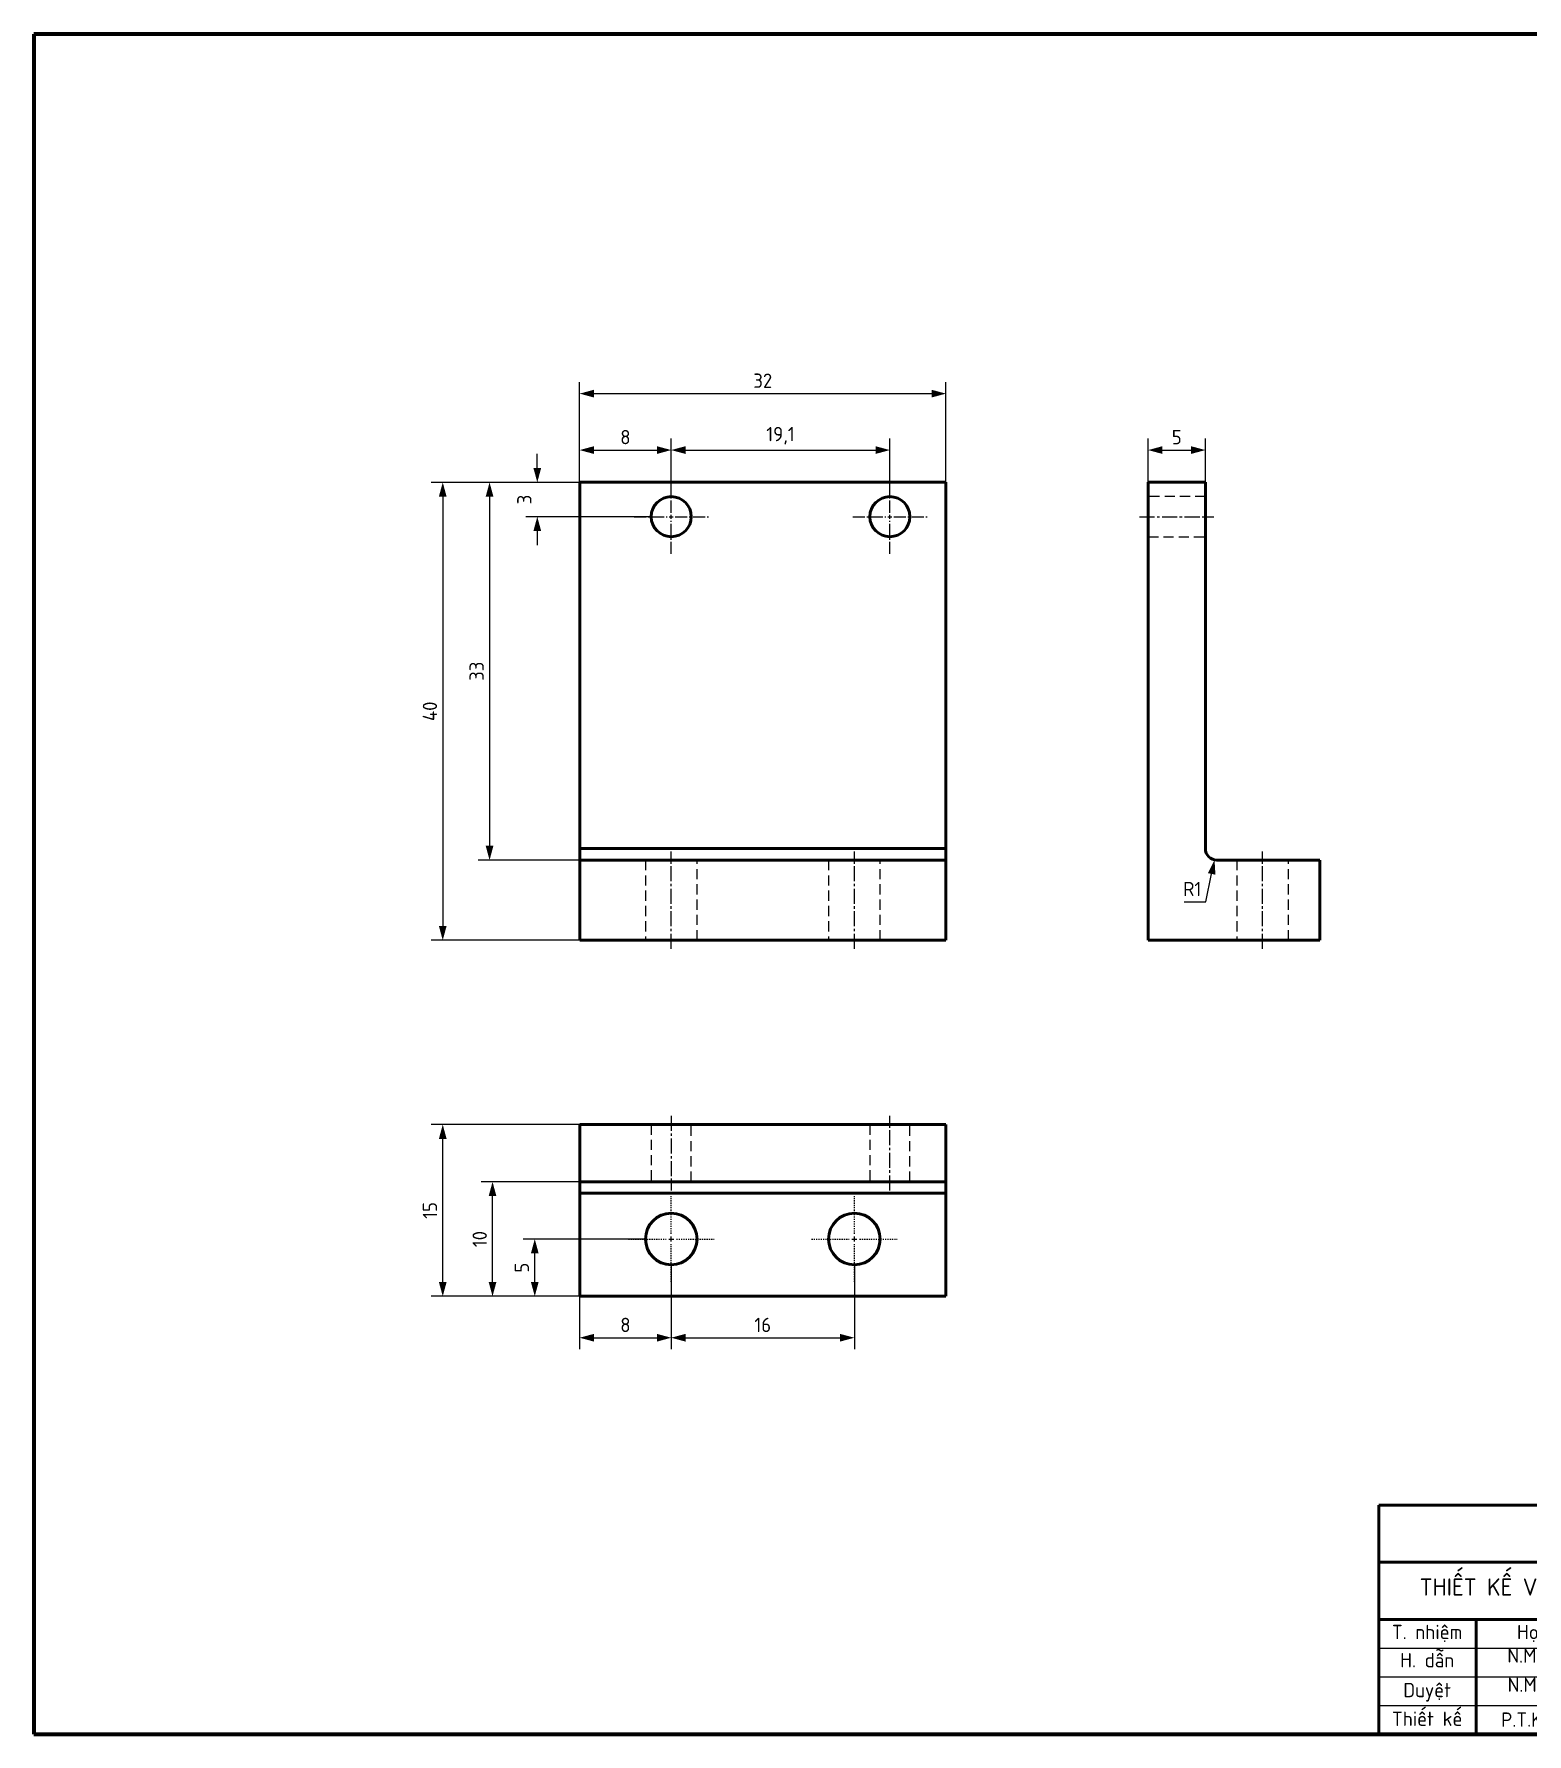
# Model space of a CAD drawing. Header units: millimetres. Extents: x -190 to 12889, y -227 to 3957.
# Drawn here: x 2684.2 to 2814.7, y 62.5 to 211 of the extents above; entities that cross this region are included whole.
import ezdxf

# ---------------------------------------------------------------- set-up
doc = ezdxf.new("R2010")
doc.units = ezdxf.units.MM
doc.header["$LTSCALE"] = 0.7
doc.header["$PDMODE"] = 35
doc.header["$PDSIZE"] = -4
doc.linetypes.add('CENTER2', pattern=[1.125, 0.75, -0.125, 0.125, -0.125])
doc.linetypes.add('HIDDEN', pattern=[9.525, 6.35, -3.175])
doc.layers.get('0').update_dxf_attribs({"color": 255})
for name, color, linetype, lineweight in [('AM_5', 10, 'Continuous', 25), ('CON', 7, 'Continuous', 50), ('DIM', 94, 'Continuous', 25), ('KHUNGBV', 5, 'Continuous', 70)]:
    doc.layers.add(name, color=color, linetype=linetype, lineweight=lineweight)
doc.styles.add('TCVN-7284', font='tcvn+7284-2003r.ttf')
doc.dimstyles.new('TCVN_ISO-25_RadiusDia', dxfattribs={"dimtxt": 2.5, "dimasz": 2.5, "dimexe": 2, "dimexo": 0, "dimgap": 1, "dimtad": 1, "dimtoh": 1, "dimtxsty": 'TCVN-7284', "dimblk": 'Arrow', "dimcen": 0, "dimclrd": 256, "dimclre": 256, "dimclrt": 256, "dimadec": 0, "dimazin": 0, "dimtfac": 1, "dimtofl": 0, "dimtmove": 1, "dimatfit": 0, "dimldrblk": 'Arrow', "dimfxl": 1, "dimlwd": -1, "dimlwe": -1, "dimarcsym": 0})

# ---------------------------------------------------------------- blocks, each defined once
blk = doc.blocks.new('KHUNG_A3')
at = {"layer": 'CON', "color": 8, "linetype": 'Continuous', "ltscale": 0.66}
for p, q in [((296.71, 84.61), (296.71, 44.61)), ((296.71, 84.61), (481.71, 84.61)), ((296.71, 74.61), (481.71, 74.61)), ((296.71, 64.61), (481.71, 64.61)), ((313.71, 64.61), (313.71, 44.61)), ((336.71, 64.61), (336.71, 44.61)), ((351.71, 64.61), (351.71, 44.61)), ((361.71, 64.61), (361.71, 44.61)), ((421.71, 44.61), (421.71, 64.61)), ((451.71, 54.61), (451.71, 64.61)), ((421.71, 54.61), (481.71, 54.61))]:
    blk.add_line(p, q, dxfattribs=at)
at = {"layer": 'DIM', "color": 8, "linetype": 'Continuous', "ltscale": 0.66}
for p, q in [((296.71, 59.61), (361.71, 59.61)), ((421.71, 59.61), (481.71, 59.61)), ((296.71, 54.61), (361.71, 54.61)), ((296.71, 49.61), (421.71, 49.61))]:
    blk.add_line(p, q, dxfattribs=at)
at = {"layer": 'KHUNGBV', "color": 8, "linetype": 'Continuous', "ltscale": 0.66}
for p, q in [((481.71, 341.61), (61.71, 341.61)), ((61.71, 341.61), (61.71, 44.61)), ((481.71, 44.61), (481.71, 341.61)), ((61.71, 44.61), (481.71, 44.61))]:
    blk.add_line(p, q, dxfattribs=at)
at = {"color": 255, "attachment_point": 1, "style": 'TCVN-7284'}
for s, width, insert, char_height in [('{\\W1.485708; }ĐỒ ÁN TỐT NGHIỆP', 65.6643, (362.61, 83.93), 5), ('\\pxqc;T. nhiệm', 16.8827, (296.71, 63.68), 2.5), ('{\\W2.460912; }Họ tên', 16.8827, (317.11, 63.68), 2.5), ('{\\W4.544245; }Ký', 16.8827, (335.42, 63.68), 2.5), ('{\\W1.017842; }Ngày', 9.8035, (352.08, 63.68), 2.5), ('\\pxqc;Tỷ lệ:', 9.8035, (425.19, 63.83), 2.5), ('\\pxqc;Khối lượng:', 20.0073, (453.51, 63.88), 2.5), ('\\pxqc;H. dẫn', 16.8827, (296.71, 58.76), 2.5), ('\\pxqc;N.M.Triết', 16.8827, (317.11, 59.57), 2.5), ('{\\W0.286782; }Mã số:', 12.5818, (425.56, 58.85), 2.5), ('\\pxqc;Số Lượng:', 17.9691, (453.36, 58.98), 2.5), ('\\pxqc;Duyệt', 16.8827, (296.71, 53.54), 2.5), ('\\pxqc;N.M.Triết', 16.8827, (317.16, 54.47), 2.5), ('{\\W0.981773; }Trường ĐH Sư Phạm Kỹ Thuật TP. HCM\\P{\\W7.398439; }Khoa: Cơ Khí CHế Tạo Máy ', 61.6953, (420.88, 54.04), 2.5), ('\\pxqc;Thiết kế', 16.8827, (296.71, 48.52), 2.5), ('\\pxqc;P.T.K.Thoa', 16.8827, (317.11, 48.37), 2.5), ('\\pxi-3,l3,qc,t3;Vật liệu:', 59.8171, (346.92, 48.66), 2.5)]:
    blk.add_mtext_dynamic_manual_height_columns(s, width=width, gutter_width=88.6, heights=[0], dxfattribs=dict(at, insert=insert, char_height=char_height))
at = {"color": 255, "insert": (303.83, 71.79), "char_height": 3, "width": 178.521, "attachment_point": 1, "style": 'TCVN-7284'}
blk.add_mtext('THIẾT KẾ VÀ CHẾ TẠO MÁY KIỂM TRA MÁY KHOAN PIN TỰ ĐỘNG CÓ GIÁM SÁT QUA WEBSERVER\\P', dxfattribs=at)
blk = doc.blocks.new('*U238')
at = {"layer": 'AM_5', "color": 0, "linetype": 'CENTER2', "ltscale": 0.2, "transparency": 16777216}
for p, q in [((0, 0.45), (0, 3.75)), ((-3.75, 0), (-0.45, 0)), ((0.45, 0), (3.75, 0)), ((0, -3.75), (0, -0.45))]:
    blk.add_line(p, q, dxfattribs=at)
at = {"layer": 'AM_5', "color": 0, "linetype": 'Continuous', "ltscale": 0.2, "transparency": 16777216}
for p, q in [((-0.225, 0), (0.225, 0)), ((0, -0.225), (0, 0.225))]:
    blk.add_line(p, q, dxfattribs=at)
blk = doc.blocks.new('*U239')
at = {"layer": 'AM_5', "color": 0, "linetype": 'CENTER2', "ltscale": 0.2, "transparency": 16777216}
for p, q in [((0, 0.45), (0, 3.75)), ((-3.75, 0), (-0.45, 0)), ((0.45, 0), (3.75, 0)), ((0, -3.75), (0, -0.45))]:
    blk.add_line(p, q, dxfattribs=at)
at = {"layer": 'AM_5', "color": 0, "linetype": 'Continuous', "ltscale": 0.2, "transparency": 16777216}
for p, q in [((-0.225, 0), (0.225, 0)), ((0, -0.225), (0, 0.225))]:
    blk.add_line(p, q, dxfattribs=at)
blk = doc.blocks.new('*U240')
at = {"layer": 'AM_5', "color": 0, "linetype": 'CENTER2', "ltscale": 2, "transparency": 16777216}
for p, q in [((0, 0.35), (0, 3.25)), ((-3.25, 0), (-0.35, 0)), ((0.35, 0), (3.25, 0)), ((0, -3.25), (0, -0.35))]:
    blk.add_line(p, q, dxfattribs=at)
at = {"layer": 'AM_5', "color": 0, "linetype": 'Continuous', "ltscale": 2, "transparency": 16777216}
for p, q in [((-0.175, 0), (0.175, 0)), ((0, -0.175), (0, 0.175))]:
    blk.add_line(p, q, dxfattribs=at)
blk = doc.blocks.new('*U241')
at = {"layer": 'AM_5', "color": 0, "linetype": 'CENTER2', "ltscale": 2, "transparency": 16777216}
for p, q in [((0, 0.35), (0, 3.25)), ((-3.25, 0), (-0.35, 0)), ((0.35, 0), (3.25, 0)), ((0, -3.25), (0, -0.35))]:
    blk.add_line(p, q, dxfattribs=at)
at = {"layer": 'AM_5', "color": 0, "linetype": 'Continuous', "ltscale": 2, "transparency": 16777216}
for p, q in [((-0.175, 0), (0.175, 0)), ((0, -0.175), (0, 0.175))]:
    blk.add_line(p, q, dxfattribs=at)
blk = doc.blocks.new('*U242')
at = {"layer": 'AM_5', "color": 0, "linetype": 'CENTER2', "ltscale": 2.5, "transparency": 16777216}
blk.add_line((0, -4.25), (0, 4.25), dxfattribs=at)
blk = doc.blocks.new('*U243')
at = {"layer": 'AM_5', "color": 0, "linetype": 'CENTER2', "ltscale": 2.5, "transparency": 16777216}
blk.add_line((0, -4.25), (0, 4.25), dxfattribs=at)
blk = doc.blocks.new('*U244')
at = {"layer": 'AM_5', "color": 0, "linetype": 'CENTER2', "ltscale": 2.5, "transparency": 16777216}
blk.add_line((0, 3.25), (0, -3.25), dxfattribs=at)
blk = doc.blocks.new('*U245')
at = {"layer": 'AM_5', "color": 0, "linetype": 'CENTER2', "ltscale": 2.5, "transparency": 16777216}
blk.add_line((0, -3.25), (0, 3.25), dxfattribs=at)
blk = doc.blocks.new('*U246')
at = {"layer": 'AM_5', "color": 0, "linetype": 'CENTER2', "ltscale": 2.5, "transparency": 16777216}
blk.add_line((0, -4.25), (0, 4.25), dxfattribs=at)
blk = doc.blocks.new('*U247')
at = {"layer": 'AM_5', "color": 0, "linetype": 'CENTER2', "ltscale": 2.5, "transparency": 16777216}
blk.add_line((-3.25, 0), (3.25, 0), dxfattribs=at)
blk = doc.blocks.new('Arrow')
at = {"layer": 'DIM'}
blk.add_solid([(-1, 0.27), (-1, -0.27), (0, 0)], dxfattribs=at)
blk = doc.blocks.new('*D248')
at = {"layer": 'Defpoints', "color": 0, "ltscale": 0.2, "transparency": 16777216}
for p in [(2739.92, 174.66), (2731.92, 171.84), (2739.92, 170.59)]:
    blk.add_point(p, dxfattribs=at)
at = {"layer": 'DIM', "ltscale": 0.2, "transparency": 16777216}
for p, q in [((2731.92, 171.84), (2731.92, 175.66)), ((2739.92, 170.59), (2739.92, 175.66)), ((2733.17, 174.66), (2738.67, 174.66))]:
    blk.add_line(p, q, dxfattribs=at)
at = {"layer": 'DIM', "ltscale": 0.2, "transparency": 16777216, "xscale": 1.25, "yscale": 1.25, "zscale": 1.25, "rotation": 180}
blk.add_blockref('Arrow', (2731.92, 174.66), dxfattribs=at)
at = {"layer": 'DIM', "ltscale": 0.2, "transparency": 16777216, "xscale": 1.25, "yscale": 1.25, "zscale": 1.25}
blk.add_blockref('Arrow', (2739.92, 174.66), dxfattribs=at)
at = {"layer": 'DIM', "ltscale": 0.2, "transparency": 16777216, "insert": (2735.92, 175.79), "char_height": 1.25, "attachment_point": 5, "style": 'TCVN-7284', "bg_fill": 3, "box_fill_scale": 1.1, "bg_fill_color": 256, "bg_fill_true_color": 13158600, "bg_fill_transparency": 0}
blk.add_mtext('8', dxfattribs=at)
blk = doc.blocks.new('*D249')
at = {"layer": 'Defpoints', "color": 0, "ltscale": 0.7, "transparency": 16777216}
for p in [(2759.02, 174.66), (2739.92, 170.59), (2759.02, 170.59)]:
    blk.add_point(p, dxfattribs=at)
at = {"layer": 'DIM', "ltscale": 0.7, "transparency": 16777216}
for p, q in [((2739.92, 170.59), (2739.92, 175.66)), ((2759.02, 170.59), (2759.02, 175.66)), ((2741.17, 174.66), (2757.77, 174.66))]:
    blk.add_line(p, q, dxfattribs=at)
at = {"layer": 'DIM', "ltscale": 0.7, "transparency": 16777216, "xscale": 1.25, "yscale": 1.25, "zscale": 1.25, "rotation": 180}
blk.add_blockref('Arrow', (2739.92, 174.66), dxfattribs=at)
at = {"layer": 'DIM', "ltscale": 0.7, "transparency": 16777216, "xscale": 1.25, "yscale": 1.25, "zscale": 1.25}
blk.add_blockref('Arrow', (2759.02, 174.66), dxfattribs=at)
at = {"layer": 'DIM', "ltscale": 0.7, "transparency": 16777216, "insert": (2749.47, 175.91), "char_height": 1.25, "attachment_point": 5, "style": 'TCVN-7284'}
blk.add_mtext('\\A1;19,1', dxfattribs=at)
blk = doc.blocks.new('*D250')
at = {"layer": 'Defpoints', "color": 0, "ltscale": 0.7, "transparency": 16777216}
for p in [(2763.92, 179.59), (2731.92, 171.84), (2763.92, 171.84)]:
    blk.add_point(p, dxfattribs=at)
at = {"layer": 'DIM', "ltscale": 0.7, "transparency": 16777216}
for p, q in [((2731.92, 171.84), (2731.92, 180.59)), ((2763.92, 171.84), (2763.92, 180.59)), ((2733.17, 179.59), (2762.67, 179.59))]:
    blk.add_line(p, q, dxfattribs=at)
at = {"layer": 'DIM', "ltscale": 0.7, "transparency": 16777216, "xscale": 1.25, "yscale": 1.25, "zscale": 1.25, "rotation": 180}
blk.add_blockref('Arrow', (2731.92, 179.59), dxfattribs=at)
at = {"layer": 'DIM', "ltscale": 0.7, "transparency": 16777216, "xscale": 1.25, "yscale": 1.25, "zscale": 1.25}
blk.add_blockref('Arrow', (2763.92, 179.59), dxfattribs=at)
at = {"layer": 'DIM', "ltscale": 0.7, "transparency": 16777216, "insert": (2747.92, 180.72), "char_height": 1.25, "attachment_point": 5, "style": 'TCVN-7284'}
blk.add_mtext('32', dxfattribs=at)
blk = doc.blocks.new('*D251')
at = {"layer": 'Defpoints', "color": 0, "ltscale": 0.2, "transparency": 16777216}
for p in [(2731.92, 171.84), (2728.22, 168.84), (2738.17, 168.84)]:
    blk.add_point(p, dxfattribs=at)
at = {"layer": 'DIM', "ltscale": 0.2, "transparency": 16777216}
for p, q in [((2728.22, 173.09), (2728.22, 174.34)), ((2731.92, 171.84), (2727.22, 171.84)), ((2738.17, 168.84), (2727.22, 168.84)), ((2728.22, 167.59), (2728.22, 166.34))]:
    blk.add_line(p, q, dxfattribs=at)
at = {"layer": 'DIM', "ltscale": 0.2, "transparency": 16777216, "xscale": 1.25, "yscale": 1.25, "zscale": 1.25}
for p, rotation in [((2728.22, 171.84), 270), ((2728.22, 168.84), 90)]:
    blk.add_blockref('Arrow', p, dxfattribs=dict(at, rotation=rotation))
at = {"layer": 'DIM', "ltscale": 0.2, "transparency": 16777216, "insert": (2727.09, 170.34), "char_height": 1.25, "attachment_point": 5, "rotation": 90, "style": 'TCVN-7284', "bg_fill": 3, "box_fill_scale": 1.1, "bg_fill_color": 256, "bg_fill_true_color": 13158600, "bg_fill_transparency": 0}
blk.add_mtext('3', dxfattribs=at)
blk = doc.blocks.new('*D252')
at = {"layer": 'Defpoints', "color": 0, "ltscale": 0.2, "transparency": 16777216}
for p in [(2731.92, 171.84), (2724.05, 138.84), (2731.92, 138.84)]:
    blk.add_point(p, dxfattribs=at)
at = {"layer": 'DIM', "ltscale": 0.2, "transparency": 16777216}
for p, q in [((2731.92, 171.84), (2723.05, 171.84)), ((2724.05, 170.59), (2724.05, 140.09)), ((2731.92, 138.84), (2723.05, 138.84))]:
    blk.add_line(p, q, dxfattribs=at)
at = {"layer": 'DIM', "ltscale": 0.2, "transparency": 16777216, "xscale": 1.25, "yscale": 1.25, "zscale": 1.25}
for p, rotation in [((2724.05, 171.84), 90), ((2724.05, 138.84), 270)]:
    blk.add_blockref('Arrow', p, dxfattribs=dict(at, rotation=rotation))
at = {"layer": 'DIM', "ltscale": 0.2, "transparency": 16777216, "insert": (2722.92, 155.34), "char_height": 1.25, "attachment_point": 5, "rotation": 90, "style": 'TCVN-7284', "bg_fill": 3, "box_fill_scale": 1.1, "bg_fill_color": 256, "bg_fill_true_color": 13158600, "bg_fill_transparency": 0}
blk.add_mtext('33', dxfattribs=at)
blk = doc.blocks.new('*D253')
at = {"layer": 'Defpoints', "color": 0, "ltscale": 0.7, "transparency": 16777216}
for p in [(2731.92, 171.84), (2719.96, 131.84), (2731.92, 131.84)]:
    blk.add_point(p, dxfattribs=at)
at = {"layer": 'DIM', "ltscale": 0.7, "transparency": 16777216}
for p, q in [((2731.92, 171.84), (2718.96, 171.84)), ((2719.96, 170.59), (2719.96, 133.09)), ((2731.92, 131.84), (2718.96, 131.84))]:
    blk.add_line(p, q, dxfattribs=at)
at = {"layer": 'DIM', "ltscale": 0.7, "transparency": 16777216, "xscale": 1.25, "yscale": 1.25, "zscale": 1.25}
for p, rotation in [((2719.96, 171.84), 90), ((2719.96, 131.84), 270)]:
    blk.add_blockref('Arrow', p, dxfattribs=dict(at, rotation=rotation))
at = {"layer": 'DIM', "ltscale": 0.7, "transparency": 16777216, "insert": (2718.84, 151.84), "char_height": 1.25, "attachment_point": 5, "rotation": 90, "style": 'TCVN-7284'}
blk.add_mtext('40', dxfattribs=at)
blk = doc.blocks.new('*D254')
at = {"layer": 'Defpoints', "color": 0, "ltscale": 0.2, "transparency": 16777216}
for p in [(2739.92, 103.49), (2731.92, 100.74), (2739.92, 97.12)]:
    blk.add_point(p, dxfattribs=at)
at = {"layer": 'DIM', "ltscale": 0.2, "transparency": 16777216}
for p, q in [((2739.92, 103.49), (2739.92, 96.12)), ((2731.92, 100.74), (2731.92, 96.12)), ((2733.17, 97.12), (2738.67, 97.12))]:
    blk.add_line(p, q, dxfattribs=at)
at = {"layer": 'DIM', "ltscale": 0.2, "transparency": 16777216, "xscale": 1.25, "yscale": 1.25, "zscale": 1.25, "rotation": 180}
blk.add_blockref('Arrow', (2731.92, 97.12), dxfattribs=at)
at = {"layer": 'DIM', "ltscale": 0.2, "transparency": 16777216, "xscale": 1.25, "yscale": 1.25, "zscale": 1.25}
blk.add_blockref('Arrow', (2739.92, 97.12), dxfattribs=at)
at = {"layer": 'DIM', "ltscale": 0.2, "transparency": 16777216, "insert": (2735.92, 98.24), "char_height": 1.25, "attachment_point": 5, "style": 'TCVN-7284', "bg_fill": 3, "box_fill_scale": 1.1, "bg_fill_color": 256, "bg_fill_true_color": 13158600, "bg_fill_transparency": 0}
blk.add_mtext('8', dxfattribs=at)
blk = doc.blocks.new('*D255')
at = {"layer": 'Defpoints', "color": 0, "ltscale": 0.2, "transparency": 16777216}
for p in [(2739.92, 103.49), (2755.92, 103.49), (2755.92, 97.12)]:
    blk.add_point(p, dxfattribs=at)
at = {"layer": 'DIM', "ltscale": 0.2, "transparency": 16777216}
for p, q in [((2739.92, 103.49), (2739.92, 96.12)), ((2755.92, 103.49), (2755.92, 96.12)), ((2741.17, 97.12), (2754.67, 97.12))]:
    blk.add_line(p, q, dxfattribs=at)
at = {"layer": 'DIM', "ltscale": 0.2, "transparency": 16777216, "xscale": 1.25, "yscale": 1.25, "zscale": 1.25, "rotation": 180}
blk.add_blockref('Arrow', (2739.92, 97.12), dxfattribs=at)
at = {"layer": 'DIM', "ltscale": 0.2, "transparency": 16777216, "xscale": 1.25, "yscale": 1.25, "zscale": 1.25}
blk.add_blockref('Arrow', (2755.92, 97.12), dxfattribs=at)
at = {"layer": 'DIM', "ltscale": 0.2, "transparency": 16777216, "insert": (2747.92, 98.24), "char_height": 1.25, "attachment_point": 5, "style": 'TCVN-7284', "bg_fill": 3, "box_fill_scale": 1.1, "bg_fill_color": 256, "bg_fill_true_color": 13158600, "bg_fill_transparency": 0}
blk.add_mtext('16', dxfattribs=at)
blk = doc.blocks.new('*D256')
at = {"layer": 'Defpoints', "color": 0, "ltscale": 0.2, "transparency": 16777216}
for p in [(2786.59, 174.66), (2781.59, 171.84), (2786.59, 171.84)]:
    blk.add_point(p, dxfattribs=at)
at = {"layer": 'DIM', "ltscale": 0.2, "transparency": 16777216}
for p, q in [((2781.59, 171.84), (2781.59, 175.66)), ((2786.59, 171.84), (2786.59, 175.66)), ((2782.84, 174.66), (2785.34, 174.66))]:
    blk.add_line(p, q, dxfattribs=at)
at = {"layer": 'DIM', "ltscale": 0.2, "transparency": 16777216, "xscale": 1.25, "yscale": 1.25, "zscale": 1.25, "rotation": 180}
blk.add_blockref('Arrow', (2781.59, 174.66), dxfattribs=at)
at = {"layer": 'DIM', "ltscale": 0.2, "transparency": 16777216, "xscale": 1.25, "yscale": 1.25, "zscale": 1.25}
blk.add_blockref('Arrow', (2786.59, 174.66), dxfattribs=at)
at = {"layer": 'DIM', "ltscale": 0.2, "transparency": 16777216, "insert": (2784.09, 175.79), "char_height": 1.25, "attachment_point": 5, "style": 'TCVN-7284', "bg_fill": 3, "box_fill_scale": 1.1, "bg_fill_color": 256, "bg_fill_true_color": 13158600, "bg_fill_transparency": 0}
blk.add_mtext('5', dxfattribs=at)
blk = doc.blocks.new('*D257')
at = {"layer": 'Defpoints', "color": 0, "ltscale": 0.2, "transparency": 16777216}
for p in [(2728, 105.74), (2737.67, 105.74), (2731.92, 100.74)]:
    blk.add_point(p, dxfattribs=at)
at = {"layer": 'DIM', "ltscale": 0.2, "transparency": 16777216}
for p, q in [((2737.67, 105.74), (2727, 105.74)), ((2728, 101.99), (2728, 104.49)), ((2731.92, 100.74), (2727, 100.74))]:
    blk.add_line(p, q, dxfattribs=at)
at = {"layer": 'DIM', "ltscale": 0.2, "transparency": 16777216, "xscale": 1.25, "yscale": 1.25, "zscale": 1.25}
for p, rotation in [((2728, 105.74), 90), ((2728, 100.74), 270)]:
    blk.add_blockref('Arrow', p, dxfattribs=dict(at, rotation=rotation))
at = {"layer": 'DIM', "ltscale": 0.2, "transparency": 16777216, "insert": (2726.87, 103.24), "char_height": 1.25, "attachment_point": 5, "rotation": 90, "style": 'TCVN-7284', "bg_fill": 3, "box_fill_scale": 1.1, "bg_fill_color": 256, "bg_fill_true_color": 13158600, "bg_fill_transparency": 0}
blk.add_mtext('5', dxfattribs=at)
blk = doc.blocks.new('*D258')
at = {"layer": 'Defpoints', "color": 0, "ltscale": 0.2, "transparency": 16777216}
for p in [(2724.31, 110.74), (2731.92, 110.74), (2731.92, 100.74)]:
    blk.add_point(p, dxfattribs=at)
at = {"layer": 'DIM', "ltscale": 0.2, "transparency": 16777216}
for p, q in [((2731.92, 110.74), (2723.31, 110.74)), ((2724.31, 101.99), (2724.31, 109.49)), ((2731.92, 100.74), (2723.31, 100.74))]:
    blk.add_line(p, q, dxfattribs=at)
at = {"layer": 'DIM', "ltscale": 0.2, "transparency": 16777216, "xscale": 1.25, "yscale": 1.25, "zscale": 1.25}
for p, rotation in [((2724.31, 110.74), 90), ((2724.31, 100.74), 270)]:
    blk.add_blockref('Arrow', p, dxfattribs=dict(at, rotation=rotation))
at = {"layer": 'DIM', "ltscale": 0.2, "transparency": 16777216, "insert": (2723.19, 105.74), "char_height": 1.25, "attachment_point": 5, "rotation": 90, "style": 'TCVN-7284', "bg_fill": 3, "box_fill_scale": 1.1, "bg_fill_color": 256, "bg_fill_true_color": 13158600, "bg_fill_transparency": 0}
blk.add_mtext('10', dxfattribs=at)
blk = doc.blocks.new('*D772')
at = {"layer": 'Defpoints', "color": 0, "ltscale": 0.7, "transparency": 16777216}
for p in [(2787.59, 139.84), (2787.39, 138.86)]:
    blk.add_point(p, dxfattribs=at)
at = {"layer": 'DIM', "ltscale": 0.7, "transparency": 16777216}
for p, q in [((2786.63, 135.19), (2787.13, 137.64)), ((2784.75, 135.19), (2786.63, 135.19))]:
    blk.add_line(p, q, dxfattribs=at)
at = {"layer": 'DIM', "ltscale": 0.7, "transparency": 16777216, "xscale": 1.25, "yscale": 1.25, "zscale": 1.25, "rotation": 78.29132704595642}
blk.add_blockref('Arrow', (2787.39, 138.86), dxfattribs=at)
at = {"layer": 'DIM', "ltscale": 0.7, "transparency": 16777216, "insert": (2785.44, 136.32), "char_height": 1.25, "attachment_point": 5, "style": 'TCVN-7284'}
blk.add_mtext('R1', dxfattribs=at)
blk = doc.blocks.new('*D915')
at = {"layer": 'Defpoints', "color": 0, "ltscale": 0.2, "transparency": 16777216}
for p in [(2719.96, 115.74), (2731.92, 115.74), (2731.92, 100.74)]:
    blk.add_point(p, dxfattribs=at)
at = {"layer": 'DIM', "ltscale": 0.2, "transparency": 16777216}
for p, q in [((2731.92, 115.74), (2718.96, 115.74)), ((2719.96, 101.99), (2719.96, 114.49)), ((2731.92, 100.74), (2718.96, 100.74))]:
    blk.add_line(p, q, dxfattribs=at)
at = {"layer": 'DIM', "ltscale": 0.2, "transparency": 16777216, "xscale": 1.25, "yscale": 1.25, "zscale": 1.25}
for p, rotation in [((2719.96, 115.74), 90), ((2719.96, 100.74), 270)]:
    blk.add_blockref('Arrow', p, dxfattribs=dict(at, rotation=rotation))
at = {"layer": 'DIM', "ltscale": 0.2, "transparency": 16777216, "insert": (2718.84, 108.24), "char_height": 1.25, "attachment_point": 5, "rotation": 90, "style": 'TCVN-7284', "bg_fill": 3, "box_fill_scale": 1.1, "bg_fill_color": 256, "bg_fill_true_color": 13158600, "bg_fill_transparency": 0}
blk.add_mtext('15', dxfattribs=at)

msp = doc.modelspace()

# ---------------------------------------------------------------- linework, layer by layer
at = {"layer": 'AM_5', "color": 2, "linetype": 'HIDDEN', "ltscale": 0.2}
for p, q in [((2786.5909, 170.592), (2781.5909, 170.592)), ((2781.5909, 167.092), (2786.5909, 167.092)), ((2737.6745, 138.842), (2737.6745, 131.842)), ((2742.1745, 131.842), (2742.1745, 138.842)), ((2753.6745, 138.842), (2753.6745, 131.842)), ((2758.1745, 131.842), (2758.1745, 138.842)), ((2789.3409, 138.842), (2789.3409, 131.842)), ((2793.8409, 131.842), (2793.8409, 138.842)), ((2738.1745, 115.7438), (2738.1745, 110.7438)), ((2741.6745, 110.7438), (2741.6745, 115.7438)), ((2757.2745, 115.7438), (2757.2745, 110.7438)), ((2760.7745, 110.7438), (2760.7745, 115.7438))]:
    msp.add_line(p, q, dxfattribs=at)
at = {"layer": 'CON'}
for p, q in [((2731.9245, 171.842), (2763.9245, 171.842)), ((2731.9245, 138.842), (2731.9245, 171.842)), ((2763.9245, 171.842), (2763.9245, 138.842)), ((2781.5909, 171.842), (2786.5909, 171.842)), ((2781.5909, 131.842), (2781.5909, 171.842)), ((2786.5909, 139.842), (2786.5909, 171.842)), ((2763.9245, 138.842), (2731.9245, 138.842)), ((2731.9245, 138.842), (2731.9245, 131.842)), ((2763.9245, 131.842), (2763.9245, 138.842)), ((2796.5909, 138.842), (2787.5909, 138.842)), ((2796.5909, 138.842), (2796.5909, 131.842)), ((2731.9245, 131.842), (2763.9245, 131.842)), ((2781.5909, 131.842), (2796.5909, 131.842)), ((2731.9245, 115.7438), (2731.9245, 110.7438)), ((2731.9245, 115.7438), (2763.9245, 115.7438)), ((2763.9245, 115.7438), (2763.9245, 110.7438)), ((2731.9245, 110.7438), (2763.9245, 110.7438)), ((2731.9245, 100.7438), (2731.9245, 110.7438)), ((2763.9245, 100.7438), (2763.9245, 110.7438)), ((2763.9245, 100.7438), (2731.9245, 100.7438))]:
    msp.add_line(p, q, dxfattribs=at)
for centre, radius in [((2739.9245, 168.842), 1.75), ((2759.0245, 168.842), 1.75), ((2739.9245, 105.7438), 2.25), ((2755.9245, 105.7438), 2.25)]:
    msp.add_circle(centre, radius, dxfattribs=at)
msp.add_arc((2787.5909, 139.842), 1, 180, 270, dxfattribs=at)

# ---------------------------------------------------------------- block references
at = {"layer": 'AM_5', "linetype": 'CENTER2', "ltscale": 2}
for name, p in [('*U240', (2739.9245, 168.842)), ('*U241', (2759.0245, 168.842))]:
    msp.add_blockref(name, p, dxfattribs=at)
at = {"layer": 'AM_5', "linetype": 'CENTER2', "ltscale": 2.5}
for name, p in [('*U247', (2784.0909, 168.842)), ('*U243', (2739.9245, 135.342)), ('*U242', (2755.9245, 135.342)), ('*U246', (2791.5909, 135.342)), ('*U244', (2739.9245, 113.2438)), ('*U245', (2759.0245, 113.2438))]:
    msp.add_blockref(name, p, dxfattribs=at)
at = {"layer": 'AM_5', "linetype": 'CENTER2', "ltscale": 0.2}
for name, p in [('*U239', (2739.9245, 105.7438)), ('*U238', (2755.9245, 105.7438))]:
    msp.add_blockref(name, p, dxfattribs=at)
at = {"layer": 'DIM', "xscale": 0.5, "yscale": 0.5, "zscale": 0.5}
msp.add_blockref('KHUNG_A3', (2653.3924, 40.1995), dxfattribs=at)

# ---------------------------------------------------------------- dimensions: what is measured, and where the dimension line sits
at = {"layer": 'DIM', "ltscale": 0.7}
dim = msp.add_radius_dim(center=(2787.5909, 139.842), mpoint=(2787.3879, 138.8628), dimstyle='TCVN_ISO-25_RadiusDia', override={"dimscale": 0.5, "dimtp": 0.15, "dimtm": 0.15}, dxfattribs=at)
dim.commit()
dim.dimension.update_dxf_attribs({"geometry": '*D772', "text_midpoint": (2785.4394, 136.3158)})

# ---------------------------------------------------------------- next in the draw order: dimensions: what is measured, and where the dimension line sits
at = {"layer": 'DIM', "ltscale": 0.2}
for base, p1, p2, picture, middle in [((2739.9245, 174.661), (2731.9245, 171.842), (2739.9245, 170.592), '*D248', (2735.9245, 175.786)), ((2786.5909, 174.661), (2781.5909, 171.842), (2786.5909, 171.842), '*D256', (2784.0909, 175.786)), ((2739.9245, 97.1177), (2731.9245, 100.7438), (2739.9245, 103.4938), '*D254', (2735.9245, 98.2427))]:
    dim = msp.add_linear_dim(base=base, p1=p1, p2=p2, dimstyle='TCVN_ISO-25_RadiusDia', override={"dimscale": 0.5, "dimtfill": 1, "dimarcsym": 1}, dxfattribs=at)
    dim.commit()
    dim.dimension.update_dxf_attribs({"geometry": picture, "text_midpoint": middle})

# ---------------------------------------------------------------- next in the draw order: dimensions: what is measured, and where the dimension line sits
at = {"layer": 'DIM', "ltscale": 0.7}
for base, p1, p2, override, picture, middle in [((2763.9245, 179.5926), (2731.9245, 171.842), (2763.9245, 171.842), {"dimscale": 0.5, "dimtp": 0.15, "dimtm": 0.15}, '*D250', (2747.9245, 180.7176)), ((2759.0245, 174.661), (2739.9245, 170.592), (2759.0245, 170.592), {"dimscale": 0.5, "dimgap": 1, "dimtol": 0, "dimlim": 0, "dimtp": 0.26, "dimtm": 0.16, "dimtmove": 1, "dimtolj": 1}, '*D249', (2749.4745, 175.911))]:
    dim = msp.add_linear_dim(base=base, p1=p1, p2=p2, dimstyle='TCVN_ISO-25_RadiusDia', override=override, dxfattribs=at)
    dim.commit()
    dim.dimension.update_dxf_attribs({"geometry": picture, "text_midpoint": middle})
at = {"layer": 'DIM', "ltscale": 0.2}
dim = msp.add_linear_dim(base=(2727.9977, 105.7438), p1=(2731.9245, 100.7438), p2=(2737.6745, 105.7438), angle=90, dimstyle='TCVN_ISO-25_RadiusDia', override={"dimscale": 0.5, "dimtfill": 1, "dimarcsym": 1}, dxfattribs=at)
dim.commit()
dim.dimension.update_dxf_attribs({"geometry": '*D257', "text_midpoint": (2726.8727, 103.2438)})
dim = msp.add_linear_dim(base=(2755.9245, 97.1177), p1=(2739.9245, 103.4938), p2=(2755.9245, 103.4938), dimstyle='TCVN_ISO-25_RadiusDia', override={"dimscale": 0.5, "dimtmove": 1, "dimtfill": 1, "dimarcsym": 1}, dxfattribs=at)
dim.commit()
dim.dimension.update_dxf_attribs({"geometry": '*D255', "text_midpoint": (2747.9245, 98.2427)})

# ---------------------------------------------------------------- next in the draw order: dimensions: what is measured, and where the dimension line sits
dim = msp.add_linear_dim(base=(2728.2177, 168.842), p1=(2731.9245, 171.842), p2=(2738.1745, 168.842), angle=90, dimstyle='TCVN_ISO-25_RadiusDia', override={"dimscale": 0.5, "dimtfill": 1, "dimarcsym": 1}, dxfattribs=at)
dim.commit()
dim.dimension.update_dxf_attribs({"geometry": '*D251', "text_midpoint": (2728.2177, 170.342), "dimtype": 160})
dim = msp.add_linear_dim(base=(2724.3144, 110.7438), p1=(2731.9245, 100.7438), p2=(2731.9245, 110.7438), angle=90, dimstyle='TCVN_ISO-25_RadiusDia', override={"dimscale": 0.5, "dimtfill": 1, "dimarcsym": 1}, dxfattribs=at)
dim.commit()
dim.dimension.update_dxf_attribs({"geometry": '*D258', "text_midpoint": (2723.1894, 105.7438)})

# ---------------------------------------------------------------- next in the draw order: linework, layer by layer
at = {"layer": 'CON'}
msp.add_line((2763.9245, 109.7438), (2731.9245, 109.7438), dxfattribs=at)

# ---------------------------------------------------------------- next in the draw order: dimensions: what is measured, and where the dimension line sits
at = {"layer": 'DIM', "ltscale": 0.2}
dim = msp.add_linear_dim(base=(2724.0453, 138.842), p1=(2731.9245, 171.842), p2=(2731.9245, 138.842), angle=90, dimstyle='TCVN_ISO-25_RadiusDia', override={"dimscale": 0.5, "dimtfill": 1, "dimarcsym": 1}, dxfattribs=at)
dim.commit()
dim.dimension.update_dxf_attribs({"geometry": '*D252', "text_midpoint": (2722.9203, 155.342)})

# ---------------------------------------------------------------- next in the draw order: linework, layer by layer
at = {"layer": 'CON'}
msp.add_line((2763.9245, 139.842), (2731.9245, 139.842), dxfattribs=at)

# ---------------------------------------------------------------- next in the draw order: dimensions: what is measured, and where the dimension line sits
at = {"layer": 'DIM', "ltscale": 0.7}
dim = msp.add_linear_dim(base=(2719.9614, 131.842), p1=(2731.9245, 171.842), p2=(2731.9245, 131.842), angle=90, dimstyle='TCVN_ISO-25_RadiusDia', override={"dimscale": 0.5, "dimtp": 0.15, "dimtm": 0.15}, dxfattribs=at)
dim.commit()
dim.dimension.update_dxf_attribs({"geometry": '*D253', "text_midpoint": (2718.8364, 151.842)})
at = {"layer": 'DIM', "ltscale": 0.2}
dim = msp.add_linear_dim(base=(2719.9614, 115.7438), p1=(2731.9245, 100.7438), p2=(2731.9245, 115.7438), angle=90, dimstyle='TCVN_ISO-25_RadiusDia', override={"dimscale": 0.5, "dimtfill": 1, "dimarcsym": 1}, dxfattribs=at)
dim.commit()
dim.dimension.update_dxf_attribs({"geometry": '*D915', "text_midpoint": (2718.8364, 108.2438)})

doc.saveas('drawing.dxf')
